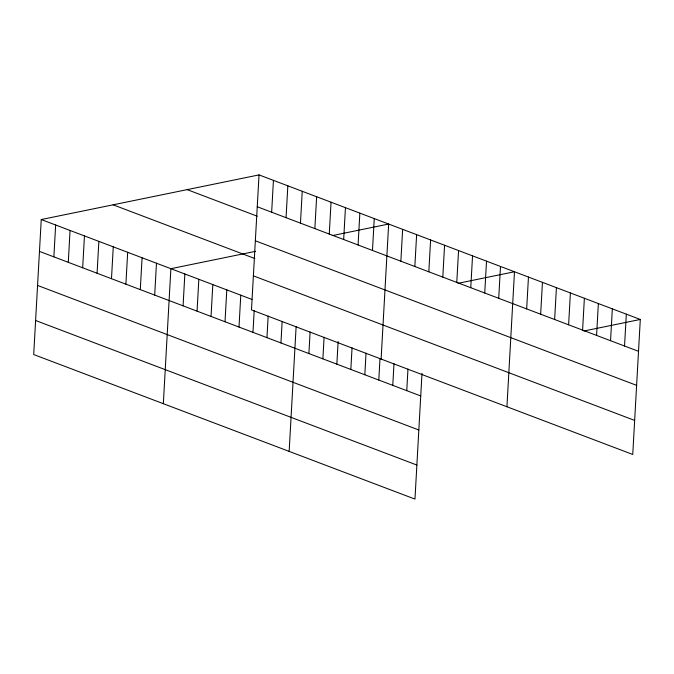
<?xml version="1.0" encoding="UTF-8"?>
<svg xmlns="http://www.w3.org/2000/svg" width="674" height="674" viewBox="0 0 674 674"><rect width="100%" height="100%" fill="white"/><g stroke="black" fill="none" stroke-linecap="round" stroke-linejoin="round"><path stroke-width="1.01" d="M259.027 174.903L251.478 309.897L632.751 454.461L640.3 319.459L259.027 174.903L41.249 219.539L33.7 354.541L414.973 499.097L422 373.345M53.869 256.861L55.647 225.006M68.276 262.321L70.054 230.466M82.675 267.78L84.461 235.925M97.081 273.24L98.859 241.385M111.488 278.699L113.266 246.844M125.886 284.167L127.672 252.312M140.293 289.626L142.071 257.771M154.691 295.086L156.478 263.231M163.335 403.692L170.876 268.69L255.581 251.326M183.075 305.844L184.861 273.989M197.061 311.152L198.838 279.297M211.038 316.451L212.816 284.596M225.015 321.751L226.801 289.896M239 327.05L240.778 295.195M252.977 332.349L254.182 310.773M271.656 212.217L273.433 180.362M266.955 337.649L268.168 316.072M286.054 217.677L287.84 185.822M280.94 342.948L282.145 321.372M300.461 223.136L302.238 191.281M289.154 451.395L296.122 326.671M314.859 228.596L316.645 196.741M308.894 353.555L310.107 331.97M329.266 234.063L331.044 202.208M322.88 358.854L324.084 337.27M343.673 239.523L345.45 207.668M336.857 364.154L338.121 341.549M350.834 369.453L352.047 347.877M358.071 244.982L359.857 213.127M364.819 374.752L366.024 353.176M372.478 250.442L374.255 218.587M378.796 380.052L380.001 358.475M381.113 359.048L388.662 224.046L332.198 235.622M392.774 385.351L393.987 363.775M400.862 261.209L402.639 229.354M406.759 390.659L407.964 369.074M414.839 266.508L416.625 234.653M428.824 271.807L430.602 239.952M442.801 277.107L444.579 245.252M456.778 282.406L458.564 250.551M470.764 287.705L472.541 255.85M484.741 293.005L486.518 261.15M498.718 298.304L500.504 266.449M506.932 406.751L514.481 271.757L458.017 283.333M526.68 308.911L528.458 277.056M540.658 314.21L542.444 282.355M554.643 319.51L556.421 287.655M568.62 324.809L570.398 292.954M582.597 330.108L584.383 298.253M596.583 335.408L598.36 303.553M610.56 340.715L612.337 308.861M624.537 346.015L626.323 314.16M583.836 331.035L640.3 319.459M257.249 206.758L638.522 351.314M187.161 189.63L257.257 216.211M255.345 240.795L636.618 385.351M113.114 204.812L254.865 258.555M253.382 275.86L634.655 420.416M41.249 219.539L251.966 299.433M39.463 251.394L420.736 395.958M37.567 285.439L418.832 429.995M35.604 320.504L416.877 465.06"/></g></svg>
